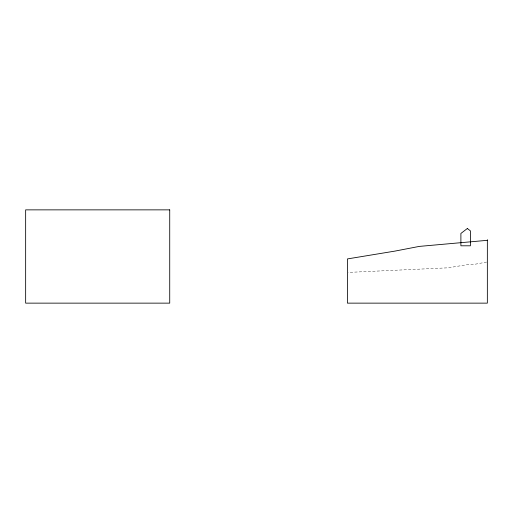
<?xml version="1.0" encoding="UTF-8"?>
<svg xmlns="http://www.w3.org/2000/svg" width="513" height="513" viewBox="0 0 513 513"><rect width="100%" height="100%" fill="white"/><g stroke="black" fill="none" stroke-linecap="round" stroke-linejoin="round"><path stroke-width="0.38" stroke-dasharray="2.56 1.92" d="M486.6 262.066L474.557 264.323L468.074 264.561L447.855 267.831L348.199 272.409"/><path stroke-width="0.77" d="M487.35 240.321L419.307 246.4L394.939 251.101L347.423 258.924L347.423 303.138L487.35 303.138L487.35 239.706M467.343 228.509L460.892 233.447L460.892 245.798L470.395 245.798L470.395 230.844L467.343 228.509M169.726 209.862L25.65 209.862L25.65 303.138L169.726 303.138L169.726 209.862"/></g></svg>
